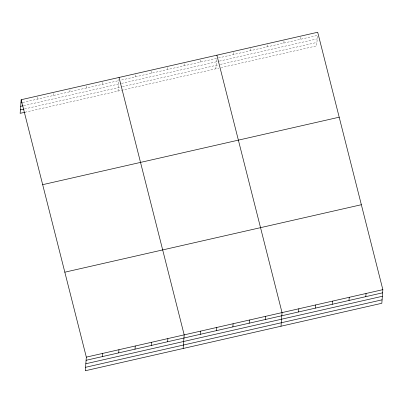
<?xml version="1.0" encoding="UTF-8"?>
<svg xmlns="http://www.w3.org/2000/svg" width="403" height="403" viewBox="0 0 403 403"><rect width="100%" height="100%" fill="white"/><g stroke="black" fill="none" stroke-linecap="round" stroke-linejoin="round"><path stroke-width="0.3" stroke-dasharray="2.02 1.51" d="M37.242 99.178L37.484 96.015M53.554 95.466L53.79 92.302M69.86 91.753L70.102 88.589M86.171 88.045L86.408 84.882M102.478 84.333L102.715 81.169M118.003 91.073L118.865 79.567M135.096 76.913L135.332 73.749M151.407 73.2L151.644 70.036M167.713 69.492L167.95 66.324M184.02 65.78L184.262 62.616M200.331 62.067L200.568 58.903M215.852 68.807L216.638 58.359L120.598 80.212M233.443 54.536L233.68 51.372M250.243 50.713L250.485 47.549M267.048 46.889L267.285 43.726M283.853 43.066L284.09 39.902M300.653 39.242L300.89 36.079M22.749 102.478L118.789 80.625M218.441 57.946L317.458 35.419L316.672 45.866L221.252 67.578M23.696 105.651L120.945 83.522M121.55 83.386L218.779 61.261M219.378 61.125L317.196 38.864M24.638 108.926L121.887 86.801M122.487 86.66L217.912 64.948M220.315 64.404L316.929 42.421M24.981 112.241L218.854 68.122"/><path stroke-width="0.6" d="M21.173 99.722L86.328 357.134L85.305 370.745L381.827 303.278L382.85 289.661L317.695 32.255L21.173 99.722L20.15 113.339L24.981 112.241M102.402 356.584L102.639 353.421M118.709 352.877L118.945 349.713M135.015 349.164L135.257 346.001M151.327 345.452L151.563 342.288M167.633 341.744L167.875 338.58M183.158 348.479L184.181 334.868L119.026 77.457M200.251 334.319L200.487 331.155M216.562 330.611L216.799 327.448M232.869 326.898L233.105 323.735M249.18 323.186L249.417 320.022M265.486 319.478L265.723 316.315M281.007 326.218L282.035 312.602L216.879 55.191M298.598 311.942L298.835 308.779M315.403 308.119L315.64 304.955M332.203 304.295L332.44 301.132M349.008 300.472L349.245 297.308M365.808 296.648L366.045 293.485M20.936 102.886L22.145 102.614M20.679 106.337L23.092 105.788M20.407 109.888L24.034 109.067M42.673 184.67L339.195 117.197M64.828 272.186L361.35 204.719M86.328 357.134L382.85 289.661M86.091 360.297L382.613 292.825M85.834 363.748L382.351 296.276M85.567 367.299L382.084 299.827"/></g></svg>
